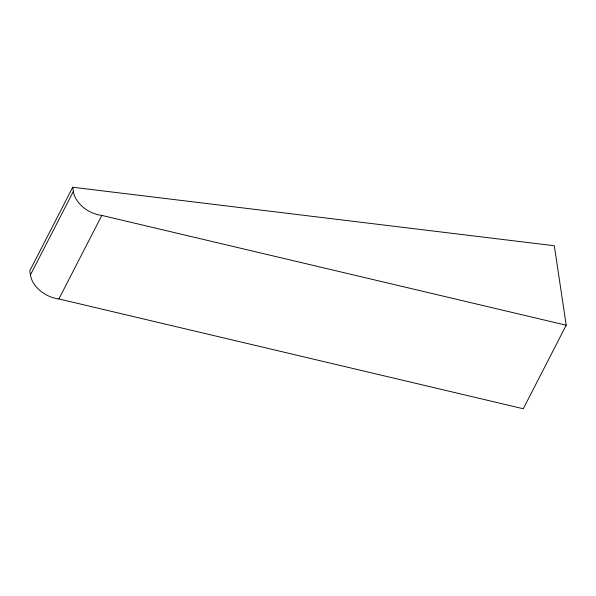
<?xml version="1.0" encoding="UTF-8"?>
<svg xmlns="http://www.w3.org/2000/svg" width="596" height="596" viewBox="0 0 596 596"><rect width="100%" height="100%" fill="white"/><g stroke="black" fill="none" stroke-linecap="round" stroke-linejoin="round"><path stroke-width="0.89" d="M72.719 187.241L29.8 270.785L30.426 274.965A26.947 19.318 27.2 0 0 58.9 298.954L523.281 408.759L566.2 325.215L554.325 245.753L72.719 187.241L73.345 191.428L30.426 274.965M58.9 298.954L101.819 215.417L566.2 325.215M101.819 215.417A26.947 19.318 27.2 0 1 73.345 191.428"/></g></svg>
